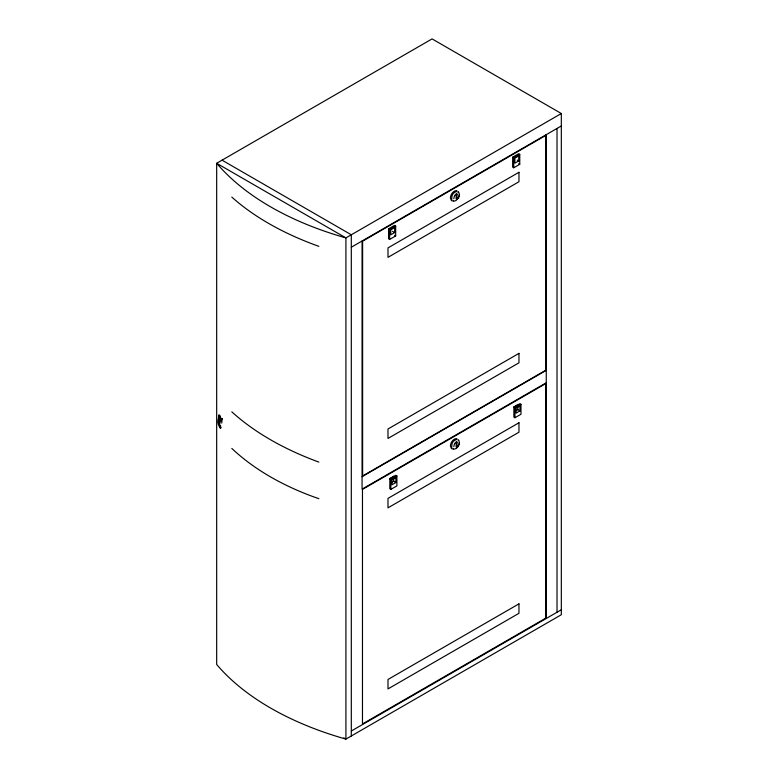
<?xml version="1.0" encoding="UTF-8"?>
<svg xmlns="http://www.w3.org/2000/svg" width="778" height="778" viewBox="0 0 778 778"><rect width="100%" height="100%" fill="white"/><g stroke="black" fill="none" stroke-linecap="round" stroke-linejoin="round"><path stroke-width="1.17" d="M221.74 423.096L222.138 418.72L221.108 418.146L219.552 421.102A13.732 8.568 -27.9 0 0 219.133 423.816M220.544 425.478L220.748 427.774L220.086 428.026L218.375 424.555A13.868 9.21 -68.9 0 1 217.937 421.131L218.949 415.18L219.727 416.298L218.988 421.404A13.868 9.21 -68.9 0 0 219.425 424.827L220.709 428.017M458.631 196.873C460.634 194.558 457.571 189.56 458.106 192.555M458.631 444.87C460.265 442.478 458.359 438.549 457.931 439.959M458.475 197.213L457.843 198.322M458.368 445.424C454.002 450.832 459.876 446.125 459.409 442.74M457.513 198.798L457.094 199.324M222.138 418.72L220.096 422.308A13.732 8.568 -27.9 0 0 219.678 425.021L220.748 427.774M456.803 199.635L458.709 197.651L459.409 194.753M456.346 200.102C457.104 200.782 450.958 201.852 453.185 200.598M456.346 448.089C457.192 448.896 450.443 449.772 453.448 448.517M561.327 113.52L345.918 237.893L216.673 163.273L216.673 664.48A281.792 162.69 0 0 0 345.918 739.1L561.327 614.727L561.327 113.52L432.082 38.9L216.673 163.273A281.792 162.69 0 0 0 345.918 237.893L345.918 739.1L343.818 737.884M351.306 247.219L561.327 125.958M388.562 228.839L394.592 225.357L395.671 225.98L395.671 235.929L389.642 239.41L388.562 238.788L388.562 228.839L389.642 229.461L395.671 225.98M512.644 157.205L518.673 153.723L519.753 154.345L519.753 164.294L513.713 167.776L512.644 167.153L512.644 157.205L513.713 157.827L519.753 154.345M394.65 232.564L390.77 234.8L390.77 229.821L394.65 227.584L394.65 232.564L392.491 231.319M518.722 160.92L514.851 163.166L514.851 158.187L518.722 155.95L518.722 160.92L517.292 160.093M362.071 476.681L546.253 370.347M546.253 382.786L362.071 489.119L362.071 240.995M395.876 477.546L391.995 479.793L391.995 484.762L395.876 482.525L395.876 477.546L393.717 476.301L389.846 478.548L389.788 488.759L390.867 489.381L396.897 485.9L396.897 475.942L395.817 475.319L389.788 478.81L390.867 479.433L396.897 475.942M513.918 406.904L517.798 404.667M513.869 407.166L519.899 403.685L520.978 404.307L520.978 414.256L514.948 417.737L513.869 417.115L513.869 407.166L514.948 407.789L520.978 404.307M391.781 482.399L393.717 481.281L395.876 482.525M515.863 410.765L517.798 409.646L519.957 410.891L519.957 405.912L516.077 408.149L516.077 413.128L519.957 410.891M351.306 731.019L561.327 609.758M456.89 193.265L454.585 195.541L453.769 198.672M456.89 441.262L454.585 443.528L453.769 446.669M219.999 415.53L218.949 415.18L219.153 417.514M518.673 163.672L519.753 164.294M394.592 235.306L395.671 235.929M222.051 160.161L351.306 234.781L351.306 735.988M219.425 425.449L219.746 426.169M220.125 416.668L220.505 420.081M220.242 420.82L219.727 416.24L218.949 415.18L219.202 417.455M219.727 416.298L220.135 420.888M557.019 128.448L557.019 612.247M546.253 134.662L546.253 618.461M517.798 406.661L517.798 409.646M514.948 407.789L514.948 417.737M513.713 157.827L513.713 167.776M393.717 476.301L393.717 481.281M390.867 479.433L390.867 489.381M389.642 229.461L389.642 239.41M318.854 246.334A281.821 161.065 -0.5 0 1 231.815 197.097M318.863 498.688A280.498 177.102 -5.2 0 1 231.805 448.429M318.854 462.093A281.792 162.69 0 0 1 231.815 411.834M450.433 197.875C453.195 205.888 449.801 195.171 454.167 192.73C456.647 191.087 458.748 190.727 455.188 190.795C452.31 191.923 450.55 195.083 450.433 197.875M450.433 445.862C453.195 453.895 449.791 443.129 454.196 440.708C456.851 439.084 458.563 438.627 455.072 438.831C452.242 440.037 450.54 443.149 450.433 445.833M545.932 135.333L362.616 241.17L362.616 475.98L545.932 370.143L545.932 135.333M456.997 194.5L456.141 194.996L456.141 198.983L456.997 198.487L456.997 194.5M518.965 172.288L387.989 247.9L387.989 257.353L518.965 181.741L518.965 172.288M518.965 353.368L387.989 428.989L387.989 438.442L518.965 362.82L518.965 353.368M545.796 383.564L362.47 489.401L362.47 723.968L545.796 618.131L545.796 383.564M456.997 442.497L456.141 442.993L456.141 446.971L456.997 446.475L456.997 442.497M518.965 422.765L387.989 498.387L387.989 507.84L518.965 432.218L518.965 422.765M518.965 603.854L387.989 679.466L387.989 688.919L518.965 613.307L518.965 603.854"/></g></svg>
